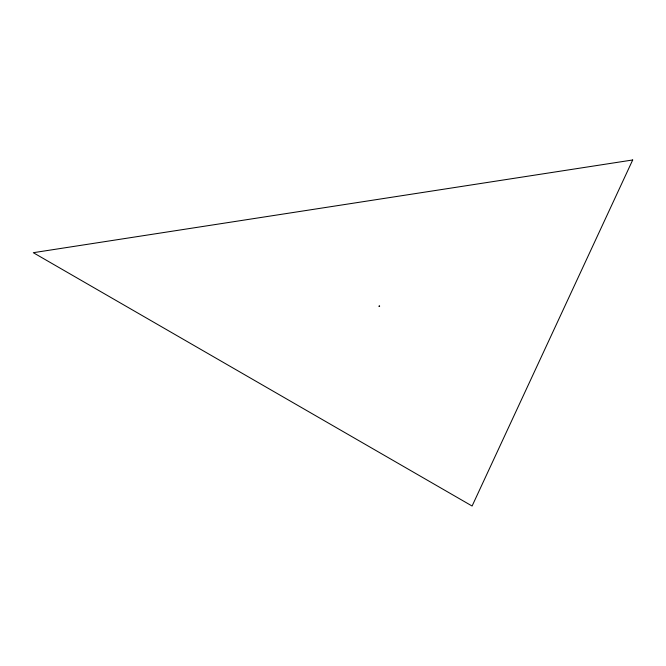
<?xml version="1.0" encoding="UTF-8"?>
<svg xmlns="http://www.w3.org/2000/svg" width="666" height="666" viewBox="0 0 666 666"><rect width="100%" height="100%" fill="white"/><g stroke="black" fill="none" stroke-linecap="round" stroke-linejoin="round"><path stroke-width="1" d="M379.62 306.085L379.021 306.177L379.62 306.085M632.7 159.973L472.094 506.027L33.3 252.697L632.7 159.973"/></g></svg>
